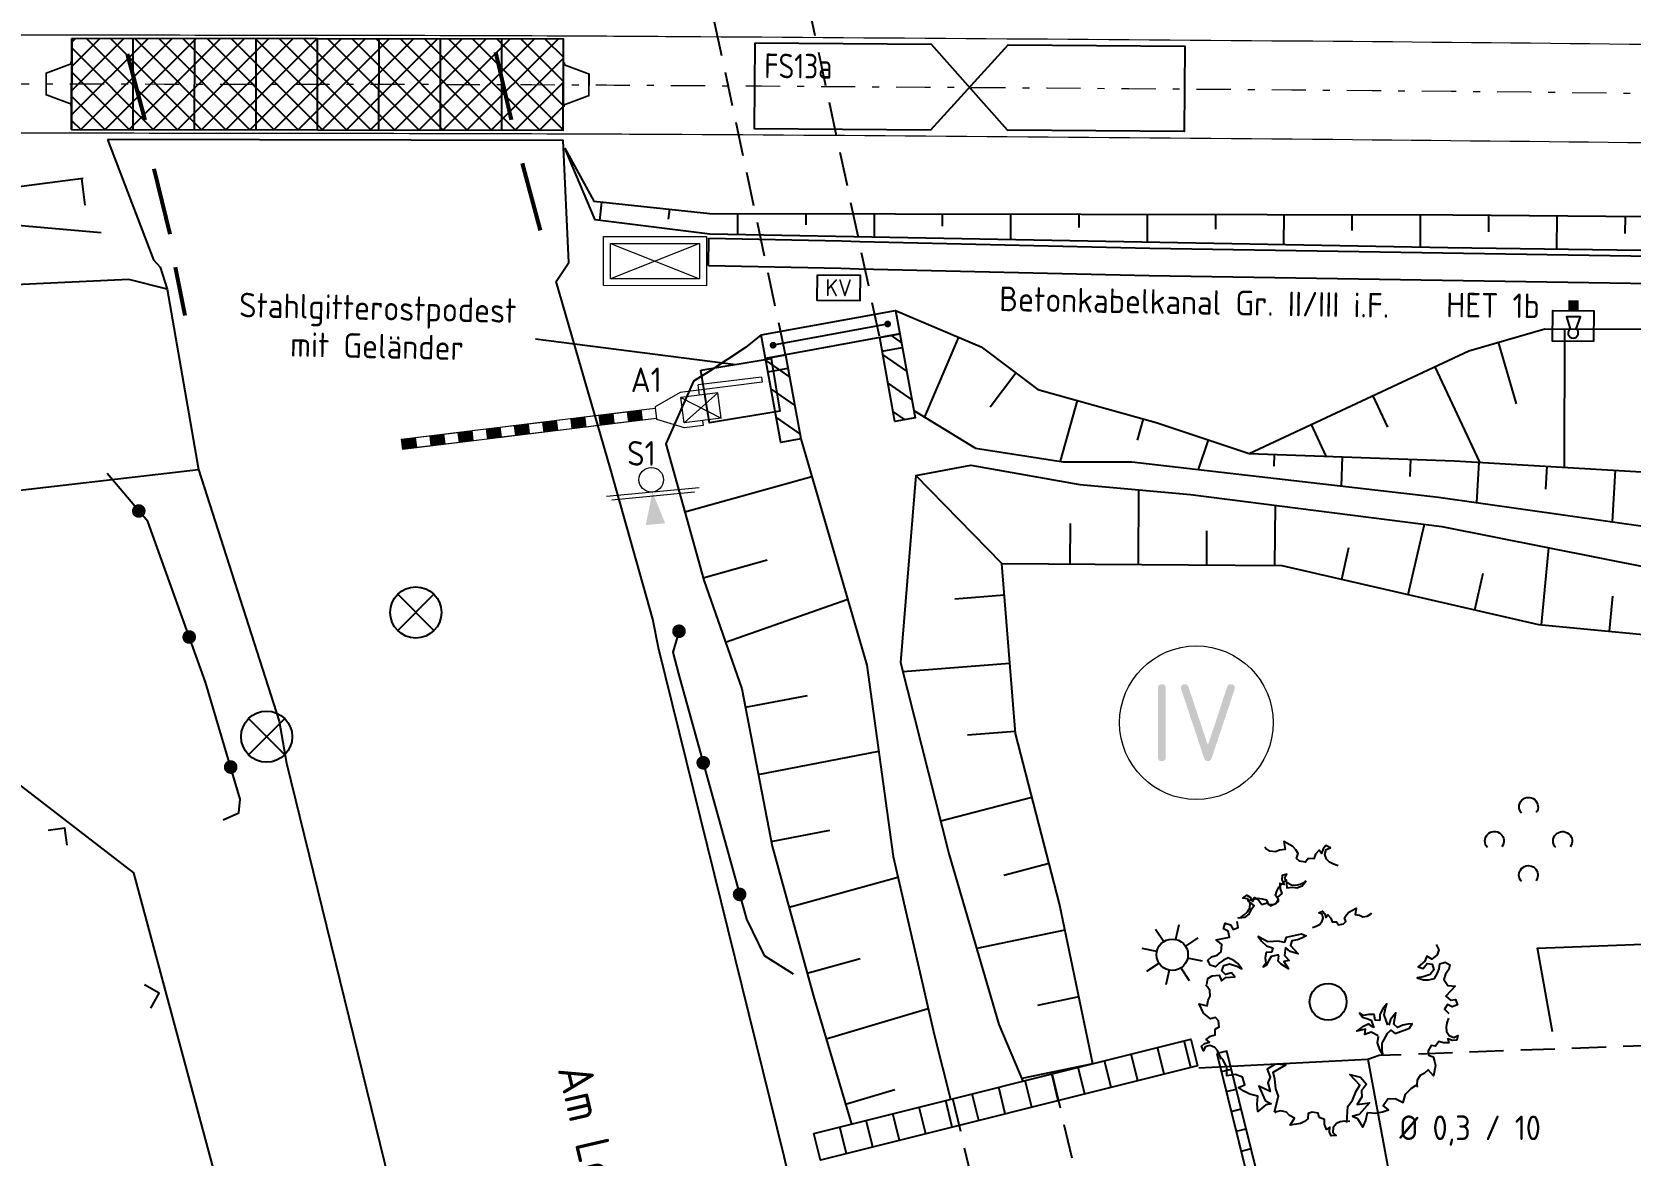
# Model space of a CAD drawing. Header units: metres. Extents: x 3570518 to 3570657, y 5731001 to 5731105.
# Drawn here: x 3570586.39 to 3570609.8, y 5731039.76 to 5731056.21 of the extents above; entities that cross this region are included whole.
import ezdxf
from ezdxf.enums import TextEntityAlignment as Align

# ---------------------------------------------------------------- set-up
doc = ezdxf.new("R2010")
doc.units = ezdxf.units.M
doc.header["$LTSCALE"] = 10
doc.header["$MEASUREMENT"] = 0
doc.linetypes.add('( Dashdot )', pattern=[1.001, 0.5, -0.25, 0.001, -0.25])
doc.linetypes.add('( Dashed )', pattern=[0.75, 0.5, -0.25])
for name, color, linetype in [('VG-BLO-Bauwerke', 7, 'Continuous'), ('VG-BLO-befestigte Flächen', 7, 'Continuous'), ('VG-BLO-BUE Belag', 7, 'Continuous'), ('VG-BLO-Einfriedungen', 7, 'Continuous'), ('VG-BLO-Entwässerung', 7, 'Continuous'), ('VG-BLO-Gleisschotter', 7, 'Continuous'), ('VG-BLO-Kabeltiefbau', 7, 'Continuous'), ('VG-BLO-LST', 7, 'Continuous'), ('VG-BLO-Schotter', 7, 'Continuous'), ('VG-BLO-Strassen_Wege', 7, 'Continuous'), ('VG-BLO-Topographie', 7, 'Continuous'), ('VG-BLO-Vegetation', 7, 'Continuous'), ('VG-BLO-Versorgung', 7, 'Continuous')]:
    doc.layers.add(name, color=color, linetype=linetype)
for name, color, linetype, lineweight in [('VG-BLO-Buesicherung', 7, 'Continuous', 13), ('VG-BLO-Fahrbahnmarkierung', 7, 'Continuous', 53), ('VG-BLO-Gleise', 7, 'Continuous', 20)]:
    doc.layers.add(name, color=color, linetype=linetype, lineweight=lineweight)
doc.styles.add('ISO8', font='isocp.shx')
doc.styles.add('ISOCP', font='isocp.shx')
doc.styles.add('Style-isocp', font='isocp.shx')

# ---------------------------------------------------------------- blocks, each defined once
blk = doc.blocks.new('KBlech_1')
at = {"layer": 'VG-BLO-BUE Belag', "const_width": 0.025, "flags": 128}
for points in [[(-0.014, -0.292), (-0.375, -0.158), (-0.375, 0.157), (-0.014, 0.293)], [(-0.014, 0.293), (-0.014, 0.327)], [(0, -0.327), (0, 0.327)], [(-0.014, -0.327), (-0.014, -0.292)]]:
    blk.add_lwpolyline(points, dxfattribs=at)
blk = doc.blocks.new('Schalter')
at = {"layer": 'VG-BLO-LST', "ltscale": 0.1, "flags": 128}
blk.add_lwpolyline([(-0.2, 0.35), (0.2, 0.35), (0.2, 0.05), (-0.2, 0.05)], close=True, dxfattribs=at)
blk.add_lwpolyline([(-0.029, 0.226), (-0.068, 0.11), (0.068, 0.11), (0.029, 0.226)], dxfattribs=at)
at = {"layer": 'VG-BLO-LST', "ltscale": 0.1}
blk.add_arc((0, 0.267), 0.05, 305.2614, 234.7386, dxfattribs=at)
at = {"layer": 'VG-BLO-LST', "ltscale": 0.1, "extrusion": (0, 0, -1)}
blk.add_solid([(0.05, 0.05), (-0.05, 0.05), (0.05, -0.05), (-0.05, -0.05)], dxfattribs=at)
blk = doc.blocks.new('KV_1')
at = {"layer": 'VG-BLO-LST', "linetype": 'Continuous', "flags": 128}
blk.add_lwpolyline([(-0.25, 0.15), (0.25, 0.15), (0.25, -0.15), (-0.25, -0.15)], close=True, dxfattribs=at)
at = {"layer": 'VG-BLO-LST', "linetype": 'Continuous', "style": 'ISO8'}
blk.add_text('KV', height=0.2, dxfattribs=at).set_placement((0, 0), align=Align.MIDDLE_CENTER)
blk = doc.blocks.new('Schacht-1')
at = {"layer": 'VG-BLO-Versorgung'}
for p, q in [((-0.354, 0.354), (0.354, -0.354)), ((-0.354, -0.354), (0.354, 0.354))]:
    blk.add_line(p, q, dxfattribs=at)
blk.add_circle((0, 0), 0.5, dxfattribs=at)
blk = doc.blocks.new('Geländer')
at = {"layer": 'VG-BLO-Bauwerke', "linetype": 'Continuous', "lineweight": 0}
h = blk.add_hatch(color=256, dxfattribs=at)
edge = h.paths.add_edge_path()
edge.add_arc((0, 0), 0.1, 360, 720)
blk = doc.blocks.new('Lampe')
at = {"layer": 'VG-BLO-Versorgung', "ltscale": 5}
for p, q in [((-0.328, 0.502), (-0.168, 0.257)), ((0.126, 0.584), (0.063, 0.3)), ((0.502, 0.328), (0.257, 0.168)), ((-0.301, 0.06), (-0.586, 0.12)), ((-0.257, -0.168), (-0.502, -0.328)), ((-0.063, -0.3), (-0.124, -0.588)), ((0.168, -0.257), (0.328, -0.502)), ((0.588, -0.124), (0.3, -0.066))]:
    blk.add_line(p, q, dxfattribs=at)
blk.add_circle((0, 0), 0.307, dxfattribs=at)
blk = doc.blocks.new('Lz-RB-AK')
at = {"layer": 'VG-BLO-Buesicherung', "linetype": 'Continuous', "lineweight": 13}
blk.add_line((0.12, -0.451), (0.12, 0.459), dxfattribs=at)
at = {"layer": 'VG-BLO-Buesicherung', "lineweight": 20, "ltscale": 0.1}
blk.add_line((0.159, -0.401), (0.159, 0.409), dxfattribs=at)
at = {"layer": 'VG-BLO-Buesicherung', "linetype": 'Continuous', "lineweight": 13}
blk.add_circle((0, 0), 0.12, dxfattribs=at)
at = {"layer": 'VG-BLO-Buesicherung', "linetype": 'Continuous', "lineweight": 0, "extrusion": (0, 0, -1)}
blk.add_solid([(-0.12, 0), (-0.436, -0.095), (-0.436, 0.095)], dxfattribs=at)
blk = doc.blocks.new('Schranke_4m2_1')
at = {"layer": 'VG-BLO-Buesicherung', "ltscale": 0.2}
for p, q in [((0, 0.18), (0, 0.252)), ((0, 0.252), (0.262, 0.252)), ((0.263, -0.18), (-0.263, 0.18)), ((-0.263, 0.18), (0.262, 0.18)), ((-0.263, 0.18), (-0.262, -0.18)), ((-0.262, -0.18), (0.262, 0.18)), ((0.262, 0.18), (0.263, -0.18)), ((-0.262, -0.18), (0.263, -0.18)), ((0, -0.18), (0, -0.252)), ((-0.9, -0.252), (0, -0.252)), ((0, -0.252), (0, -0.325)), ((0, -0.252), (0.263, -0.252))]:
    blk.add_line(p, q, dxfattribs=at)
at = {"layer": 'VG-BLO-Buesicherung', "ltscale": 0.2, "flags": 128}
for points in [[(0.262, 0.252), (0.637, 0.09), (0.639, 0.072)], [(0.263, -0.252), (0.637, -0.09), (0.639, -0.072)], [(-0.9, -0.325), (-0.9, -0.252)], [(-0.9, -0.325), (0, -0.325)]]:
    blk.add_lwpolyline(points, dxfattribs=at)
for points in [[(0.639, 0.072), (4.239, 0.072), (4.239, -0.072), (0.639, -0.072)], [(0.639, 0.072), (0.839, 0.072), (0.839, -0.072), (0.639, -0.072)], [(1.039, 0.072), (1.239, 0.072), (1.239, -0.072), (1.039, -0.072)], [(1.439, 0.072), (1.639, 0.072), (1.639, -0.072), (1.439, -0.072)], [(1.839, 0.072), (2.039, 0.072), (2.039, -0.072), (1.839, -0.072)], [(2.239, 0.072), (2.439, 0.072), (2.439, -0.072), (2.239, -0.072)], [(2.639, 0.072), (2.839, 0.072), (2.839, -0.072), (2.639, -0.072)], [(3.039, 0.072), (3.239, 0.072), (3.239, -0.072), (3.039, -0.072)], [(3.439, 0.072), (3.639, 0.072), (3.639, -0.072), (3.439, -0.072)], [(3.839, 0.072), (4.039, 0.072), (4.039, -0.072), (3.839, -0.072)]]:
    blk.add_lwpolyline(points, close=True, dxfattribs=at)
at = {"layer": 'VG-BLO-Buesicherung', "ltscale": 0.2}
for points in [[(0.839, 0.072), (1.039, 0.072), (0.839, -0.072), (1.039, -0.072)], [(1.639, 0.072), (1.839, 0.072), (1.639, -0.072), (1.839, -0.072)], [(3.239, 0.072), (3.439, 0.072), (3.239, -0.072), (3.439, -0.072)]]:
    blk.add_solid(points, dxfattribs=at)
at = {"layer": 'VG-BLO-Buesicherung', "ltscale": 0.2, "extrusion": (0, 0, -1)}
for points in [[(-1.239, 0.072), (-1.439, 0.072), (-1.239, -0.072), (-1.439, -0.072)], [(-2.039, 0.072), (-2.239, 0.072), (-2.039, -0.072), (-2.239, -0.072)], [(-2.439, 0.072), (-2.639, 0.072), (-2.439, -0.072), (-2.639, -0.072)], [(-2.839, 0.072), (-3.039, 0.072), (-2.839, -0.072), (-3.039, -0.072)], [(-3.639, 0.072), (-3.839, 0.072), (-3.639, -0.072), (-3.839, -0.072)], [(-4.039, 0.072), (-4.239, 0.072), (-4.039, -0.072), (-4.239, -0.072)]]:
    blk.add_solid(points, dxfattribs=at)
blk = doc.blocks.new('Laubbaum')
at = {"layer": 'VG-BLO-Vegetation', "flags": 128}
for points in [[(0.143, 1.991), (0.076, 2.014), (0.018, 2.047), (-0.026, 2.091), (-0.051, 2.159), (-0.03, 2.232), (0.032, 2.255), (-0.034, 2.287), (-0.077, 2.242), (-0.098, 2.172), (-0.135, 2.222), (-0.187, 2.162), (-0.212, 2.095), (-0.296, 2.097), (-0.331, 2.043), (-0.419, 2.057), (-0.464, 2.1), (-0.442, 2.171), (-0.476, 2.225), (-0.521, 2.276), (-0.652, 2.349), (-0.631, 2.232), (-0.712, 2.221), (-0.772, 2.193), (-0.854, 2.203), (-0.912, 2.242), (-0.931, 2.263)], [(-0.346, 1.746), (-0.411, 1.719), (-0.477, 1.704), (-0.539, 1.706), (-0.603, 1.741), (-0.636, 1.809), (-0.606, 1.867), (-0.677, 1.847), (-0.678, 1.785), (-0.646, 1.719), (-0.707, 1.731), (-0.706, 1.652), (-0.679, 1.585), (-0.743, 1.53), (-0.732, 1.467), (-0.807, 1.418), (-0.869, 1.419), (-0.901, 1.487), (-0.962, 1.504), (-1.03, 1.512), (-1.176, 1.478), (-1.082, 1.405), (-1.134, 1.343), (-1.16, 1.282), (-1.227, 1.234), (-1.297, 1.224), (-1.325, 1.227)], [(-1.287, 1.229), (-1.229, 1.27), (-1.181, 1.317), (-1.15, 1.37), (-1.145, 1.443), (-1.184, 1.507), (-1.25, 1.514), (-1.194, 1.562), (-1.142, 1.53), (-1.103, 1.468), (-1.08, 1.525), (-1.014, 1.482), (-0.972, 1.423), (-0.892, 1.448), (-0.844, 1.405), (-0.763, 1.442), (-0.73, 1.495), (-0.77, 1.558), (-0.752, 1.619), (-0.723, 1.68), (-0.615, 1.786), (-0.604, 1.667), (-0.523, 1.678), (-0.459, 1.667), (-0.382, 1.698), (-0.336, 1.751), (-0.323, 1.777)], [(-1.774, 0.249), (-1.76, 0.338), (-1.697, 0.379), (-1.597, 0.386), (-1.563, 0.306), (-1.496, 0.352), (-1.367, 0.362), (-1.413, 0.421), (-1.505, 0.4), (-1.558, 0.451), (-1.529, 0.531), (-1.444, 0.552), (-1.339, 0.522), (-1.262, 0.48), (-1.321, 0.559), (-1.381, 0.602), (-1.462, 0.64), (-1.533, 0.607), (-1.596, 0.565), (-1.651, 0.508), (-1.728, 0.534), (-1.761, 0.606), (-1.707, 0.656), (-1.627, 0.681), (-1.565, 0.73), (-1.558, 0.835), (-1.639, 0.905), (-1.445, 0.945), (-1.463, 1.033), (-1.531, 1.068), (-1.509, 1.148), (-1.428, 1.125), (-1.391, 1.058), (-1.316, 1.088), (-1.333, 1.176)], [(-0.228, 1.09), (-0.174, 1.108), (-0.127, 1.134), (-0.092, 1.169), (-0.072, 1.224), (-0.089, 1.282), (-0.138, 1.301), (-0.085, 1.326), (-0.051, 1.29), (-0.034, 1.234), (-0.005, 1.273), (0.037, 1.226), (0.056, 1.171), (0.124, 1.173), (0.151, 1.129), (0.222, 1.14), (0.258, 1.174), (0.241, 1.231), (0.268, 1.275), (0.304, 1.315), (0.41, 1.373), (0.393, 1.279), (0.457, 1.27), (0.505, 1.247), (0.571, 1.255), (0.618, 1.286), (0.633, 1.303)], [(-0.719, 0.887), (-0.882, 0.876), (-0.968, 0.919), (-1.025, 0.953), (-0.978, 0.889), (-0.903, 0.817), (-0.816, 0.789)], [(-0.719, 0.887), (-0.635, 0.872), (-0.611, 0.947), (-0.392, 0.995), (-0.323, 0.967), (-0.378, 0.934), (-0.45, 0.905), (-0.534, 0.891), (-0.551, 0.822), (-0.437, 0.7), (-0.555, 0.737), (-0.623, 0.795)], [(-0.812, 0.79), (-0.826, 0.725), (-0.909, 0.719), (-0.92, 0.644), (-0.913, 0.558), (-0.953, 0.51), (-0.892, 0.546), (-0.862, 0.607), (-0.83, 0.666), (-0.717, 0.694)], [(-0.623, 0.795), (-0.637, 0.677), (-0.572, 0.604), (-0.65, 0.588), (-0.578, 0.48), (-0.687, 0.552), (-0.734, 0.596), (-0.72, 0.673)], [(1.582, 0.841), (1.622, 0.761), (1.596, 0.691), (1.519, 0.627), (1.445, 0.672), (1.417, 0.595), (1.319, 0.511), (1.391, 0.491), (1.452, 0.561), (1.525, 0.551), (1.549, 0.469), (1.493, 0.402), (1.39, 0.365), (1.304, 0.354), (1.397, 0.324), (1.472, 0.325), (1.559, 0.341), (1.597, 0.411), (1.624, 0.482), (1.634, 0.559), (1.712, 0.584), (1.781, 0.545), (1.767, 0.473), (1.717, 0.405), (1.695, 0.329), (1.752, 0.241), (1.859, 0.231), (1.724, 0.085), (1.791, 0.024), (1.867, 0.037), (1.895, -0.042), (1.817, -0.071), (1.747, -0.038), (1.704, -0.107), (1.77, -0.168)], [(-1.567, -0.844), (-1.587, -0.777), (-1.617, -0.717), (-1.659, -0.671), (-1.727, -0.643), (-1.8, -0.661), (-1.826, -0.721), (-1.855, -0.654), (-1.808, -0.613), (-1.737, -0.596), (-1.785, -0.556), (-1.723, -0.507), (-1.654, -0.485), (-1.653, -0.401), (-1.597, -0.369), (-1.607, -0.28), (-1.648, -0.233), (-1.72, -0.251), (-1.773, -0.215), (-1.822, -0.168), (-1.888, -0.034), (-1.772, -0.06), (-1.757, 0.02), (-1.727, 0.078), (-1.733, 0.161), (-1.769, 0.221), (-1.79, 0.241)], [(0.756, -0.275), (0.689, -0.268), (0.673, -0.187), (0.598, -0.184), (0.513, -0.201), (0.461, -0.167), (0.503, -0.224), (0.568, -0.246), (0.63, -0.271), (0.67, -0.38)], [(0.876, -0.342), (0.822, -0.188), (0.84, -0.094), (0.858, -0.03), (0.809, -0.092), (0.76, -0.184), (0.756, -0.275)], [(0.858, -0.473), (0.92, -0.415), (0.982, -0.464), (1.191, -0.384), (1.233, -0.322), (1.169, -0.325), (1.093, -0.34), (1.015, -0.375), (0.963, -0.327), (0.991, -0.162), (0.913, -0.257), (0.888, -0.343)], [(0.733, -0.498), (0.629, -0.443), (0.537, -0.478), (0.55, -0.399), (0.423, -0.428), (0.529, -0.352), (0.588, -0.324), (0.655, -0.364)], [(0.868, -0.463), (0.788, -0.605), (0.79, -0.701), (0.796, -0.767), (0.759, -0.697), (0.726, -0.599), (0.737, -0.508)], [(1.764, -0.238), (1.741, -0.305), (1.73, -0.371), (1.736, -0.432), (1.775, -0.494), (1.844, -0.523), (1.901, -0.49), (1.885, -0.561), (1.823, -0.567), (1.755, -0.539), (1.771, -0.599), (1.692, -0.602), (1.623, -0.58), (1.573, -0.647), (1.509, -0.64), (1.465, -0.718), (1.47, -0.78), (1.539, -0.807), (1.56, -0.868), (1.572, -0.934), (1.547, -1.083), (1.468, -0.993), (1.41, -1.049), (1.351, -1.078), (1.307, -1.149), (1.301, -1.219), (1.306, -1.247)], [(-0.782, -1.611), (-0.726, -1.385), (-0.764, -1.275), (-0.779, -1.133), (-0.802, -1.034), (-0.616, -0.924), (-0.776, -0.915), (-0.889, -0.989), (-0.847, -1.103), (-0.882, -1.187), (-0.849, -1.315), (-1.015, -1.238), (-0.919, -1.445), (-0.833, -1.497), (-0.912, -1.509), (-1.026, -1.609), (-1.038, -1.501), (-1.028, -1.382), (-1.145, -1.356), (-1.234, -1.31), (-1.309, -1.256), (-1.217, -1.216), (-1.251, -1.104), (-1.353, -1.069), (-1.484, -1.088), (-1.482, -0.962), (-1.536, -0.854), (-1.591, -0.793)], [(0.278, -1.769), (0.29, -1.536), (0.359, -1.442), (0.415, -1.311), (0.466, -1.223), (0.32, -1.063), (0.475, -1.102), (0.562, -1.205), (0.489, -1.302), (0.497, -1.392), (0.428, -1.505), (0.61, -1.48), (0.458, -1.65), (0.36, -1.674), (0.432, -1.709), (0.512, -1.838), (0.555, -1.738), (0.58, -1.621), (0.699, -1.631), (0.798, -1.613), (0.886, -1.582), (0.809, -1.518), (0.875, -1.421), (0.983, -1.417), (1.102, -1.473), (1.137, -1.352), (1.221, -1.264), (1.291, -1.222)], [(0.319, -1.751), (0.248, -1.75), (0.181, -1.76), (0.125, -1.785), (0.078, -1.841), (0.072, -1.916), (0.121, -1.959), (0.048, -1.966), (0.024, -1.909), (0.029, -1.836), (-0.023, -1.869), (-0.051, -1.795), (-0.05, -1.723), (-0.13, -1.696), (-0.143, -1.633), (-0.231, -1.615), (-0.288, -1.639), (-0.293, -1.713), (-0.343, -1.753), (-0.403, -1.785), (-0.552, -1.806), (-0.491, -1.704), (-0.563, -1.665), (-0.609, -1.618), (-0.689, -1.598), (-0.758, -1.614), (-0.783, -1.628)]]:
    blk.add_lwpolyline(points, dxfattribs=at)
at = {"layer": 'VG-BLO-Vegetation'}
blk.add_circle((0, 0), 0.27, dxfattribs=at)
blk = doc.blocks.new('Gebuesch')
at = {"layer": 'VG-BLO-Schotter', "ltscale": 0.2, "extrusion": (0, 0, -1)}
for centre in [(0, 0.5), (0.5, 0), (-0.5, 0), (0, -0.5)]:
    blk.add_arc(centre, 0.139, 317.0326, 217.2426, dxfattribs=at)
blk = doc.blocks.new('Q4')
at = {"lineweight": 0}
h = blk.add_hatch(color=256, dxfattribs=at)
edge = h.paths.add_edge_path()
edge.add_spline(control_points=[(-0.674, -0.75), (-0.749, -0.75), (-0.749, -0.675)], knot_values=[0, 0, 0, 1, 1, 1], degree=2, periodic=0)
edge.add_line((-0.749, -0.675), (-0.749, 0.675))
edge.add_spline(control_points=[(-0.749, 0.675), (-0.749, 0.75), (-0.674, 0.75)], knot_values=[0, 0, 0, 1, 1, 1], degree=2, periodic=0)
edge.add_spline(control_points=[(-0.674, 0.75), (-0.599, 0.75), (-0.599, 0.675)], knot_values=[0, 0, 0, 1, 1, 1], degree=2, periodic=0)
edge.add_line((-0.599, 0.675), (-0.599, -0.675))
edge.add_spline(control_points=[(-0.599, -0.675), (-0.599, -0.75), (-0.674, -0.75)], knot_values=[0, 0, 0, 1, 1, 1], degree=2, periodic=0)
h = blk.add_hatch(color=256, dxfattribs=at)
edge = h.paths.add_edge_path()
edge.add_spline(control_points=[(0.225, -0.75), (0.17, -0.75), (0.151, -0.692)], knot_values=[0, 0, 0, 1, 1, 1], degree=2, periodic=0)
edge.add_line((0.151, -0.692), (-0.297, 0.651))
edge.add_spline(control_points=[(-0.297, 0.651), (-0.3, 0.661), (-0.3, 0.675)], knot_values=[0, 0, 0, 1, 1, 1], degree=2, periodic=0)
edge.add_spline(control_points=[(-0.3, 0.675), (-0.3, 0.75), (-0.225, 0.75)], knot_values=[0, 0, 0, 1, 1, 1], degree=2, periodic=0)
edge.add_spline(control_points=[(-0.225, 0.75), (-0.171, 0.75), (-0.154, 0.699)], knot_values=[0, 0, 0, 1, 1, 1], degree=2, periodic=0)
edge.add_line((-0.154, 0.699), (0.225, -0.436))
edge.add_line((0.225, -0.436), (0.603, 0.699))
edge.add_spline(control_points=[(0.603, 0.699), (0.62, 0.75), (0.675, 0.75)], knot_values=[0, 0, 0, 1, 1, 1], degree=2, periodic=0)
edge.add_spline(control_points=[(0.675, 0.75), (0.749, 0.75), (0.749, 0.675)], knot_values=[0, 0, 0, 1, 1, 1], degree=2, periodic=0)
edge.add_spline(control_points=[(0.749, 0.675), (0.749, 0.661), (0.746, 0.651)], knot_values=[0, 0, 0, 1, 1, 1], degree=2, periodic=0)
edge.add_line((0.746, 0.651), (0.298, -0.692))
edge.add_spline(control_points=[(0.298, -0.692), (0.279, -0.75), (0.225, -0.75)], knot_values=[0, 0, 0, 1, 1, 1], degree=2, periodic=0)
at = {"lineweight": 0, "ltscale": 0.1}
blk.add_circle((0, 0), 1.5, dxfattribs=at)
blk = doc.blocks.new('Leitplanke')
at = {"layer": 'VG-BLO-Einfriedungen', "ltscale": 0.1}
h = blk.add_hatch(color=256, dxfattribs=at)
edge = h.paths.add_edge_path()
edge.add_arc((0, 0), 0.2, 360, 720)
blk = doc.blocks.new('Zaun')
at = {"layer": 'VG-BLO-Einfriedungen', "ltscale": 0.1, "flags": 128}
blk.add_lwpolyline([(-0.177, 0.176), (0, 0), (0.176, 0.177)], dxfattribs=at)

msp = doc.modelspace()

# ---------------------------------------------------------------- linework, layer by layer
for p, q in [((3570603.813, 5731040.986), (3570603.959, 5731041.022)), ((3570603.886, 5731040.695), (3570604.031, 5731040.731)), ((3570603.958, 5731040.404), (3570604.103, 5731040.44)), ((3570604.03, 5731040.113), (3570604.176, 5731040.149)), ((3570604.102, 5731039.822), (3570604.248, 5731039.858))]:
    msp.add_line(p, q)
at = {"layer": 'VG-BLO-Bauwerke', "linetype": '( Dashed )', "ltscale": 0.1}
for p, q in [((3570598.804, 5731051.758), (3570594.552, 5731071.689)), ((3570597.435, 5731051.466), (3570593.182, 5731071.396)), ((3570601.335, 5731040.942), (3570603.039, 5731033.725)), ((3570599.875, 5731040.598), (3570601.58, 5731033.381))]:
    msp.add_line(p, q, dxfattribs=at)
at = {"layer": 'VG-BLO-Bauwerke', "ltscale": 0.1}
for p, q in [((3570597.073, 5731051.778), (3570599.041, 5731052.136)), ((3570597.252, 5731051.632), (3570598.925, 5731051.937)), ((3570597.431, 5731051.487), (3570597.655, 5731050.257)), ((3570598.844, 5731051.541), (3570599.139, 5731051.594)), ((3570597.172, 5731051.237), (3570597.467, 5731051.29))]:
    msp.add_line(p, q, dxfattribs=at)
at = {"layer": 'VG-BLO-Bauwerke'}
for p, q in [((3570598.974, 5731051.768), (3570599.127, 5731051.662)), ((3570597.142, 5731051.4), (3570597.491, 5731051.159)), ((3570598.854, 5731051.486), (3570599.203, 5731051.244)), ((3570597.218, 5731050.983), (3570597.567, 5731050.741)), ((3570598.93, 5731051.068), (3570599.279, 5731050.827)), ((3570597.294, 5731050.565), (3570597.643, 5731050.324)), ((3570599.006, 5731050.651), (3570599.175, 5731050.534)), ((3570602.976, 5731040.951), (3570602.879, 5731041.339)), ((3570603.365, 5731041.049), (3570603.267, 5731041.437)), ((3570602.2, 5731040.757), (3570602.103, 5731041.145)), ((3570602.588, 5731040.854), (3570602.491, 5731041.242)), ((3570601.036, 5731040.466), (3570600.939, 5731040.854)), ((3570601.424, 5731040.563), (3570601.327, 5731040.951)), ((3570601.812, 5731040.66), (3570601.715, 5731041.048)), ((3570600.26, 5731040.271), (3570600.163, 5731040.659)), ((3570600.648, 5731040.369), (3570600.551, 5731040.757)), ((3570599.484, 5731040.077), (3570599.387, 5731040.465)), ((3570599.872, 5731040.174), (3570599.775, 5731040.562)), ((3570598.32, 5731039.786), (3570598.223, 5731040.174)), ((3570598.708, 5731039.883), (3570598.611, 5731040.271)), ((3570599.096, 5731039.98), (3570598.999, 5731040.368))]:
    msp.add_line(p, q, dxfattribs=at)
at = {"layer": 'VG-BLO-Bauwerke', "ltscale": 0.1, "flags": 128}
for points in [[(3570597.073, 5731051.778), (3570599.041, 5731052.136), (3570599.103, 5731051.791), (3570597.136, 5731051.433)], [(3570598.808, 5731051.738), (3570599.103, 5731051.791), (3570599.327, 5731050.561), (3570599.032, 5731050.508)], [(3570596.19, 5731051.261), (3570597.218, 5731051.43), (3570597.345, 5731050.659), (3570596.317, 5731050.49)], [(3570597.136, 5731051.433), (3570597.431, 5731051.487), (3570597.655, 5731050.257), (3570597.359, 5731050.203)], [(3570597.845, 5731040.079), (3570603.365, 5731041.461), (3570603.462, 5731041.073), (3570597.942, 5731039.691)]]:
    msp.add_lwpolyline(points, close=True, dxfattribs=at)
at = {"layer": 'VG-BLO-befestigte Flächen', "ltscale": 0.1, "flags": 128}
for points in [[(3570588.374, 5731052.446), (3570587.813, 5731052.59), (3570586.045, 5731052.508), (3570584.447, 5731052.459), (3570581.388, 5731052.409), (3570576.323, 5731052.223), (3570576.396, 5731050.969), (3570581.384, 5731051.142), (3570581.507, 5731050.274), (3570583.337, 5731049.313), (3570586.258, 5731049.507), (3570588.834, 5731049.804)], [(3570608.659, 5731041.57), (3570608.444, 5731042.792), (3570611.015, 5731042.89), (3570611.12, 5731041.394)]]:
    msp.add_lwpolyline(points, dxfattribs=at)
at = {"layer": 'VG-BLO-befestigte Flächen', "linetype": '( Dashed )', "ltscale": 0.1, "flags": 128}
msp.add_lwpolyline([(3570605.957, 5731041.17), (3570606.121, 5731041.227), (3570610.13, 5731041.375), (3570614.344, 5731041.214), (3570615.791, 5731041.271), (3570617.237, 5731041.328), (3570617.104, 5731045.238), (3570620.887, 5731045.271), (3570626.107, 5731045.428), (3570626.403, 5731041.398), (3570627.9, 5731041.363), (3570629.397, 5731041.329), (3570629.454, 5731045.137), (3570632.901, 5731045.068), (3570638.48, 5731045.184), (3570638.786, 5731041.31), (3570640.408, 5731041.304), (3570641.738, 5731041.479), (3570641.691, 5731044.982), (3570646.26, 5731046.313), (3570651.395, 5731046.275), (3570651.339, 5731041.259), (3570654.057, 5731041.281), (3570654.848, 5731041.199)], dxfattribs=at)
at = {"layer": 'VG-BLO-BUE Belag', "ltscale": 0.1}
for p, q in [((3570586.975, 5731054.786), (3570586.977, 5731056.121)), ((3570587.875, 5731054.784), (3570587.877, 5731056.119)), ((3570588.775, 5731054.783), (3570588.777, 5731056.118)), ((3570589.675, 5731054.781), (3570589.677, 5731056.116)), ((3570590.575, 5731054.78), (3570590.577, 5731056.115)), ((3570591.475, 5731054.778), (3570591.477, 5731056.113)), ((3570592.375, 5731054.777), (3570592.377, 5731056.112)), ((3570593.275, 5731054.775), (3570593.277, 5731056.11)), ((3570594.175, 5731054.774), (3570594.177, 5731056.109))]:
    msp.add_line(p, q, dxfattribs=at)
at = {"layer": 'VG-BLO-BUE Belag'}
for p, q in [((3570586.975, 5731055.003), (3570588.093, 5731056.119)), ((3570586.976, 5731055.711), (3570587.386, 5731056.12)), ((3570586.976, 5731055.357), (3570587.74, 5731056.119)), ((3570586.977, 5731056.065), (3570587.033, 5731056.121)), ((3570587.111, 5731054.786), (3570588.446, 5731056.118)), ((3570587.19, 5731056.12), (3570588.524, 5731054.783)), ((3570587.464, 5731054.785), (3570588.8, 5731056.118)), ((3570587.544, 5731056.12), (3570588.878, 5731054.783)), ((3570587.817, 5731054.784), (3570589.153, 5731056.117)), ((3570587.898, 5731056.119), (3570589.232, 5731054.782)), ((3570588.171, 5731054.784), (3570589.506, 5731056.117)), ((3570588.251, 5731056.119), (3570589.586, 5731054.781)), ((3570588.524, 5731054.783), (3570589.86, 5731056.116)), ((3570588.605, 5731056.118), (3570589.939, 5731054.781)), ((3570588.877, 5731054.783), (3570590.213, 5731056.115)), ((3570588.959, 5731056.117), (3570590.293, 5731054.78)), ((3570589.231, 5731054.782), (3570590.567, 5731056.115)), ((3570589.313, 5731056.117), (3570590.647, 5731054.78)), ((3570589.584, 5731054.781), (3570590.92, 5731056.114)), ((3570589.666, 5731056.116), (3570591.001, 5731054.779)), ((3570589.937, 5731054.781), (3570591.273, 5731056.114)), ((3570590.02, 5731056.116), (3570591.354, 5731054.779)), ((3570590.291, 5731054.78), (3570591.627, 5731056.113)), ((3570590.374, 5731056.115), (3570591.708, 5731054.778)), ((3570590.644, 5731054.78), (3570591.98, 5731056.112)), ((3570590.728, 5731056.115), (3570592.062, 5731054.777)), ((3570590.998, 5731054.779), (3570592.333, 5731056.112)), ((3570591.081, 5731056.114), (3570592.415, 5731054.777)), ((3570591.351, 5731054.779), (3570592.687, 5731056.111)), ((3570591.435, 5731056.113), (3570592.769, 5731054.776)), ((3570591.704, 5731054.778), (3570593.04, 5731056.111)), ((3570591.789, 5731056.113), (3570593.123, 5731054.776)), ((3570592.058, 5731054.777), (3570593.393, 5731056.11)), ((3570592.142, 5731056.112), (3570593.477, 5731054.775)), ((3570592.411, 5731054.777), (3570593.747, 5731056.11)), ((3570592.496, 5731056.112), (3570593.83, 5731054.774)), ((3570592.764, 5731054.776), (3570594.1, 5731056.109)), ((3570592.85, 5731056.111), (3570594.175, 5731054.783)), ((3570593.204, 5731056.11), (3570594.175, 5731055.137)), ((3570593.557, 5731056.11), (3570594.176, 5731055.49)), ((3570593.911, 5731056.109), (3570594.176, 5731055.844)), ((3570586.977, 5731055.98), (3570588.171, 5731054.784)), ((3570593.118, 5731054.776), (3570594.176, 5731055.832)), ((3570586.976, 5731055.627), (3570587.817, 5731054.784)), ((3570593.471, 5731054.775), (3570594.176, 5731055.478)), ((3570586.975, 5731055.274), (3570587.463, 5731054.785)), ((3570593.824, 5731054.774), (3570594.175, 5731055.124)), ((3570586.975, 5731054.92), (3570587.109, 5731054.786))]:
    msp.add_line(p, q, dxfattribs=at)
at = {"layer": 'VG-BLO-BUE Belag', "ltscale": 0.1, "flags": 128}
msp.add_lwpolyline([(3570586.977, 5731056.121), (3570586.975, 5731054.786), (3570594.175, 5731054.774), (3570594.177, 5731056.109)], close=True, dxfattribs=at)
at = {"layer": 'VG-BLO-Einfriedungen', "ltscale": 0.1}
msp.add_line((3570593.767, 5731051.719), (3570596.704, 5731051.345), dxfattribs=at)
at = {"layer": 'VG-BLO-Einfriedungen', "ltscale": 0.1, "flags": 128}
for points in [[(3570589.194, 5731044.672), (3570589.421, 5731044.778), (3570589.444, 5731044.979), (3570588.933, 5731046.691), (3570588.089, 5731049.042), (3570587.494, 5731049.748)], [(3570599.26, 5731000.744), (3570597.783, 5731006.95), (3570595.741, 5731015.96), (3570594.024, 5731022.998), (3570591.706, 5731030.853), (3570589.275, 5731038.727), (3570587.886, 5731043.9), (3570581.235, 5731049.025), (3570570.954, 5731049.33), (3570563.189, 5731049.119), (3570557.833, 5731049.018), (3570551.107, 5731048.85), (3570542.963, 5731048.761), (3570533.927, 5731048.717), (3570526.742, 5731048.453)], [(3570595.885, 5731047.491), (3570595.777, 5731047.128), (3570595.863, 5731046.815), (3570596.858, 5731043.218), (3570597.118, 5731042.686), (3570597.543, 5731042.417)]]:
    msp.add_lwpolyline(points, dxfattribs=at)
at = {"layer": 'VG-BLO-Entwässerung', "ltscale": 0.1, "flags": 128}
msp.add_lwpolyline([(3570603.748, 5731041.25), (3570605.363, 5731034.739), (3570605.509, 5731034.775), (3570603.894, 5731041.286)], close=True, dxfattribs=at)
at = {"layer": 'VG-BLO-Fahrbahnmarkierung', "ltscale": 0.1}
for p, q in [((3570587.788, 5731055.893), (3570588.046, 5731054.928)), ((3570593.415, 5731054.929), (3570593.188, 5731055.917)), ((3570588.178, 5731054.208), (3570588.413, 5731053.255)), ((3570593.843, 5731053.308), (3570593.578, 5731054.288)), ((3570588.49, 5731052.769), (3570588.631, 5731052.063))]:
    msp.add_line(p, q, dxfattribs=at)
at = {"layer": 'VG-BLO-Gleise', "ltscale": 0.1}
for points, knots in [([(3570519.84, 5731055.246), (3570523.57, 5731055.342), (3570527.299, 5731055.439), (3570531.029, 5731055.535), (3570534.733, 5731055.631), (3570538.438, 5731055.699), (3570542.143, 5731055.767), (3570545.849, 5731055.835), (3570549.556, 5731055.896), (3570553.262, 5731055.947), (3570556.495, 5731055.992), (3570559.729, 5731056.031), (3570562.962, 5731056.059), (3570566.558, 5731056.09), (3570570.153, 5731056.114), (3570573.749, 5731056.132), (3570577.148, 5731056.149), (3570580.548, 5731056.164), (3570583.947, 5731056.17), (3570584.962, 5731056.172), (3570585.976, 5731056.172), (3570586.991, 5731056.171), (3570589.382, 5731056.17), (3570591.772, 5731056.169), (3570594.163, 5731056.159), (3570594.738, 5731056.157), (3570595.312, 5731056.153), (3570595.887, 5731056.149), (3570599.074, 5731056.128), (3570602.262, 5731056.106), (3570605.449, 5731056.08), (3570608.534, 5731056.055), (3570611.62, 5731056.017), (3570614.705, 5731055.976), (3570618.34, 5731055.928), (3570621.974, 5731055.871), (3570625.609, 5731055.808), (3570628.871, 5731055.751), (3570632.132, 5731055.687), (3570635.393, 5731055.614), (3570639.075, 5731055.531), (3570642.757, 5731055.446), (3570646.439, 5731055.339), (3570649.921, 5731055.238), (3570653.404, 5731055.137), (3570656.886, 5731055.036)], [0, 0, 0, 0, 0.081659, 0.081659, 0.081659, 0.162762, 0.162762, 0.162762, 0.243893, 0.243893, 0.243893, 0.314667, 0.314667, 0.314667, 0.393368, 0.393368, 0.393368, 0.46777, 0.46777, 0.46777, 0.489978, 0.489978, 0.489978, 0.542303, 0.542303, 0.542303, 0.554881, 0.554881, 0.554881, 0.624645, 0.624645, 0.624645, 0.692178, 0.692178, 0.692178, 0.77174, 0.77174, 0.77174, 0.843136, 0.843136, 0.843136, 0.923749, 0.923749, 0.923749, 1, 1, 1, 1]), ([(3570519.921, 5731053.809), (3570523.642, 5731053.905), (3570527.364, 5731054.001), (3570531.085, 5731054.097), (3570534.793, 5731054.193), (3570538.501, 5731054.263), (3570542.209, 5731054.332), (3570545.91, 5731054.401), (3570549.611, 5731054.461), (3570553.313, 5731054.511), (3570556.554, 5731054.555), (3570559.795, 5731054.591), (3570563.036, 5731054.62), (3570566.623, 5731054.652), (3570570.211, 5731054.679), (3570573.798, 5731054.696), (3570577.184, 5731054.712), (3570580.569, 5731054.725), (3570583.955, 5731054.732), (3570584.967, 5731054.734), (3570585.979, 5731054.736), (3570586.992, 5731054.735), (3570589.38, 5731054.735), (3570591.769, 5731054.731), (3570594.157, 5731054.724), (3570594.741, 5731054.722), (3570595.325, 5731054.719), (3570595.909, 5731054.716), (3570599.088, 5731054.697), (3570602.267, 5731054.672), (3570605.446, 5731054.642), (3570608.517, 5731054.613), (3570611.588, 5731054.578), (3570614.659, 5731054.538), (3570618.298, 5731054.49), (3570621.938, 5731054.433), (3570625.577, 5731054.37), (3570628.836, 5731054.314), (3570632.094, 5731054.25), (3570635.353, 5731054.179), (3570639.048, 5731054.098), (3570642.743, 5731054.014), (3570646.437, 5731053.907), (3570649.908, 5731053.806), (3570653.38, 5731053.705), (3570656.851, 5731053.604)], [0, 0, 0, 0, 0.081546, 0.081546, 0.081546, 0.16279, 0.16279, 0.16279, 0.243881, 0.243881, 0.243881, 0.314882, 0.314882, 0.314882, 0.393467, 0.393467, 0.393467, 0.467633, 0.467633, 0.467633, 0.489806, 0.489806, 0.489806, 0.542131, 0.542131, 0.542131, 0.554921, 0.554921, 0.554921, 0.624561, 0.624561, 0.624561, 0.691838, 0.691838, 0.691838, 0.77157, 0.77157, 0.77157, 0.842967, 0.842967, 0.842967, 0.923926, 0.923926, 0.923926, 1, 1, 1, 1])]:
    msp.add_open_spline(points, degree=3, knots=knots, dxfattribs=at)
at = {"layer": 'VG-BLO-Gleise', "linetype": '( Dashdot )', "lineweight": 0, "ltscale": 0.1}
msp.add_open_spline([(3570519.859, 5731054.529), (3570523.588, 5731054.625), (3570527.317, 5731054.721), (3570531.046, 5731054.818), (3570534.749, 5731054.913), (3570538.453, 5731054.981), (3570542.156, 5731055.05), (3570545.861, 5731055.118), (3570549.567, 5731055.178), (3570553.272, 5731055.23), (3570556.504, 5731055.274), (3570559.736, 5731055.314), (3570562.969, 5731055.342), (3570566.563, 5731055.373), (3570570.158, 5731055.397), (3570573.753, 5731055.415), (3570577.151, 5731055.431), (3570580.55, 5731055.447), (3570583.948, 5731055.453), (3570584.962, 5731055.454), (3570585.976, 5731055.454), (3570586.991, 5731055.453), (3570589.38, 5731055.452), (3570591.77, 5731055.451), (3570594.16, 5731055.442), (3570594.734, 5731055.439), (3570595.308, 5731055.435), (3570595.882, 5731055.432), (3570599.069, 5731055.411), (3570602.256, 5731055.389), (3570605.442, 5731055.363), (3570608.527, 5731055.337), (3570611.611, 5731055.299), (3570614.695, 5731055.259), (3570618.329, 5731055.211), (3570621.963, 5731055.154), (3570625.596, 5731055.091), (3570628.857, 5731055.034), (3570632.117, 5731054.97), (3570635.377, 5731054.897), (3570639.058, 5731054.814), (3570642.739, 5731054.729), (3570646.42, 5731054.622), (3570649.902, 5731054.521), (3570653.383, 5731054.42), (3570656.865, 5731054.319)], degree=3, knots=[0, 0, 0, 0, 0.08167, 0.08167, 0.08167, 0.16277, 0.16277, 0.16277, 0.243901, 0.243901, 0.243901, 0.31467, 0.31467, 0.31467, 0.393373, 0.393373, 0.393373, 0.46778, 0.46778, 0.46778, 0.48998, 0.48998, 0.48998, 0.542304, 0.542304, 0.542304, 0.554871, 0.554871, 0.554871, 0.624641, 0.624641, 0.624641, 0.692172, 0.692172, 0.692172, 0.771734, 0.771734, 0.771734, 0.843126, 0.843126, 0.843126, 0.923738, 0.923738, 0.923738, 1, 1, 1, 1], dxfattribs=at)
at = {"layer": 'VG-BLO-Gleisschotter', "ltscale": 0.1}
for p, q in [((3570587.119, 5731054.07), (3570587.169, 5731053.679)), ((3570594.734, 5731053.724), (3570594.705, 5731053.453)), ((3570595.729, 5731053.62), (3570595.713, 5731053.474)), ((3570596.725, 5731053.556), (3570596.725, 5731053.244)), ((3570597.725, 5731053.554), (3570597.725, 5731053.39)), ((3570598.725, 5731053.552), (3570598.725, 5731053.207)), ((3570599.725, 5731053.55), (3570599.725, 5731053.369)), ((3570600.725, 5731053.548), (3570600.724, 5731053.17)), ((3570601.725, 5731053.546), (3570601.725, 5731053.349)), ((3570602.725, 5731053.543), (3570602.724, 5731053.134)), ((3570603.725, 5731053.541), (3570603.725, 5731053.328)), ((3570604.725, 5731053.539), (3570604.724, 5731053.097)), ((3570605.725, 5731053.537), (3570605.725, 5731053.308)), ((3570606.725, 5731053.535), (3570606.724, 5731053.06)), ((3570607.725, 5731053.53), (3570607.723, 5731053.287)), ((3570608.725, 5731053.521), (3570608.721, 5731053.031)), ((3570609.725, 5731053.512), (3570609.723, 5731053.265))]:
    msp.add_line(p, q, dxfattribs=at)
at = {"layer": 'VG-BLO-Gleisschotter', "ltscale": 0.1, "flags": 128}
for points in [[(3570594.196, 5731054.515), (3570594.623, 5731053.736), (3570596.322, 5731053.557), (3570607.203, 5731053.534), (3570618.414, 5731053.438), (3570629.804, 5731053.238), (3570642.69, 5731053.075), (3570655.706, 5731052.738)], [(3570655.553, 5731051.925), (3570642.768, 5731052.246), (3570629.719, 5731052.359), (3570618.44, 5731052.898), (3570607.13, 5731053.053), (3570596.322, 5731053.251), (3570594.643, 5731053.461), (3570594.196, 5731054.515)], [(3570518.152, 5731052.943), (3570528.077, 5731053.115), (3570538.969, 5731053.447), (3570550.729, 5731053.645), (3570561.013, 5731053.945), (3570571.873, 5731053.735), (3570582.96, 5731053.836), (3570584.998, 5731053.797), (3570587.144, 5731054.073)], [(3570587.407, 5731053.271), (3570586.018, 5731053.396), (3570584.989, 5731053.407), (3570583.011, 5731053.259), (3570571.872, 5731053.124), (3570561.049, 5731053.117), (3570550.609, 5731052.809), (3570538.94, 5731052.618), (3570527.888, 5731052.194), (3570518.032, 5731052.128)]]:
    msp.add_lwpolyline(points, dxfattribs=at)
at = {"layer": 'VG-BLO-Kabeltiefbau', "lineweight": 0, "ltscale": 0.1}
for p, q in [((3570594.864, 5731053.118), (3570596.171, 5731052.598)), ((3570596.171, 5731053.117), (3570594.864, 5731052.599))]:
    msp.add_line(p, q, dxfattribs=at)
at = {"layer": 'VG-BLO-Kabeltiefbau', "ltscale": 0.1}
msp.add_line((3570596.299, 5731052.795), (3570596.308, 5731053.194), dxfattribs=at)
at = {"layer": 'VG-BLO-Kabeltiefbau', "lineweight": 0, "ltscale": 0.1, "flags": 128}
for points in [[(3570596.271, 5731052.498), (3570594.764, 5731052.499), (3570594.764, 5731053.218), (3570596.271, 5731053.217)], [(3570596.171, 5731052.598), (3570594.864, 5731052.599), (3570594.864, 5731053.118), (3570596.171, 5731053.117)]]:
    msp.add_lwpolyline(points, close=True, dxfattribs=at)
at = {"layer": 'VG-BLO-Kabeltiefbau', "ltscale": 0.1, "flags": 128}
for points in [[(3570596.308, 5731053.194), (3570598.252, 5731053.154), (3570598.516, 5731053.144), (3570602.763, 5731053.049), (3570610.425, 5731052.925)], [(3570596.299, 5731052.795), (3570598.24, 5731052.755), (3570598.503, 5731052.744), (3570602.755, 5731052.649), (3570610.419, 5731052.525)]]:
    msp.add_lwpolyline(points, dxfattribs=at)
at = {"layer": 'VG-BLO-LST', "flags": 128}
msp.add_lwpolyline([(3570596.978, 5731056.051), (3570596.969, 5731054.801), (3570599.556, 5731054.782), (3570600.69, 5731056.024), (3570603.278, 5731056.005), (3570603.268, 5731054.755), (3570600.681, 5731054.774), (3570599.565, 5731056.032)], close=True, dxfattribs=at)
at = {"layer": 'VG-BLO-Strassen_Wege', "ltscale": 0.1, "flags": 128}
for points in [[(3570604.646, 5731005.643), (3570602.473, 5731015.034), (3570600.555, 5731022.942), (3570599.06, 5731029.869), (3570598.873, 5731031.037), (3570598.821, 5731032.077), (3570599.001, 5731032.91), (3570597.407, 5731039.742), (3570595.569, 5731047.194), (3570595.488, 5731047.611), (3570594.865, 5731049.817), (3570594.071, 5731052.559), (3570594.258, 5731052.836), (3570594.174, 5731054.624), (3570587.5, 5731054.64)], [(3570587.5, 5731054.64), (3570588.174, 5731052.879), (3570588.27, 5731052.771), (3570588.374, 5731052.446), (3570588.834, 5731049.804)], [(3570588.834, 5731049.804), (3570590.013, 5731046.118), (3570590.119, 5731045.502), (3570591.817, 5731038.602), (3570593.447, 5731031.581), (3570594.237, 5731028.748), (3570595.628, 5731021.797), (3570597.523, 5731014.004), (3570599.615, 5731004.284)]]:
    msp.add_lwpolyline(points, dxfattribs=at)
at = {"layer": 'VG-BLO-Topographie', "ltscale": 0.1}
for p, q in [((3570608.839, 5731051.867), (3570608.831, 5731049.839)), ((3570599.961, 5731051.743), (3570599.463, 5731050.576)), ((3570607.867, 5731051.67), (3570608.129, 5731050.767)), ((3570600.804, 5731051.219), (3570600.428, 5731050.717)), ((3570606.936, 5731051.311), (3570607.59, 5731049.913)), ((3570601.702, 5731050.817), (3570601.453, 5731049.926)), ((3570606.031, 5731050.887), (3570606.247, 5731050.425)), ((3570602.665, 5731050.548), (3570602.577, 5731050.233)), ((3570605.125, 5731050.464), (3570605.341, 5731050.001)), ((3570603.617, 5731050.241), (3570603.472, 5731049.806)), ((3570604.584, 5731050.027), (3570604.578, 5731049.853)), ((3570605.583, 5731049.992), (3570605.568, 5731049.564)), ((3570606.583, 5731049.957), (3570606.574, 5731049.703)), ((3570607.582, 5731049.914), (3570607.546, 5731049.321)), ((3570608.58, 5731049.854), (3570608.56, 5731049.517)), ((3570609.578, 5731049.794), (3570609.533, 5731049.041)), ((3570595.955, 5731049.185), (3570597.816, 5731049.702)), ((3570600.597, 5731048.431), (3570599.337, 5731049.718)), ((3570602.597, 5731048.415), (3570602.605, 5731049.508)), ((3570604.597, 5731048.4), (3570604.604, 5731049.282)), ((3570601.597, 5731048.423), (3570601.602, 5731049.016)), ((3570603.597, 5731048.408), (3570603.601, 5731048.909)), ((3570606.549, 5731047.974), (3570606.785, 5731049.003)), ((3570605.574, 5731048.197), (3570605.681, 5731048.664)), ((3570608.499, 5731047.532), (3570608.607, 5731048.659)), ((3570596.222, 5731048.221), (3570597.159, 5731048.481)), ((3570607.523, 5731047.75), (3570607.647, 5731048.288)), ((3570596.551, 5731047.277), (3570598.34, 5731047.904)), ((3570600.634, 5731047.963), (3570599.909, 5731047.905)), ((3570609.494, 5731047.437), (3570609.543, 5731047.95)), ((3570600.714, 5731046.966), (3570599.148, 5731046.841)), ((3570596.842, 5731046.322), (3570597.75, 5731046.497)), ((3570600.794, 5731045.969), (3570600.095, 5731045.913)), ((3570597.031, 5731045.34), (3570598.794, 5731045.68)), ((3570601.038, 5731045), (3570599.703, 5731044.655)), ((3570597.221, 5731044.358), (3570598.076, 5731044.523)), ((3570601.289, 5731044.032), (3570600.627, 5731043.861)), ((3570597.481, 5731043.393), (3570599.076, 5731043.833)), ((3570601.521, 5731043.059), (3570600.229, 5731042.79)), ((3570597.746, 5731042.429), (3570598.524, 5731042.643)), ((3570601.724, 5731042.08), (3570601.117, 5731041.954)), ((3570598.024, 5731041.468), (3570599.52, 5731041.912)), ((3570601.928, 5731041.101), (3570600.889, 5731040.885)), ((3570598.308, 5731040.51), (3570599.032, 5731040.724))]:
    msp.add_line(p, q, dxfattribs=at)
at = {"layer": 'VG-BLO-Topographie', "ltscale": 0.1, "flags": 128}
for points in [[(3570599.041, 5731052.136), (3570600.294, 5731051.601), (3570601.126, 5731050.978), (3570602.856, 5731050.495), (3570604.219, 5731050.04), (3570607.224, 5731049.935), (3570610.048, 5731049.766), (3570615.05, 5731049.219), (3570619.431, 5731050.094), (3570623.661, 5731051.662), (3570628.475, 5731050.694), (3570636.196, 5731049.828), (3570647.601, 5731050.634), (3570654.727, 5731050.332)], [(3570604.219, 5731050.04), (3570607.434, 5731051.544), (3570608.55, 5731051.868), (3570610.238, 5731051.862), (3570611.352, 5731051.554), (3570615.199, 5731051.574), (3570619.295, 5731051.357), (3570623.661, 5731051.662)], [(3570597.073, 5731051.778), (3570596.842, 5731051.594), (3570596.309, 5731051.241), (3570596.081, 5731051.102), (3570595.677, 5731050.184), (3570596.233, 5731048.183), (3570596.79, 5731046.594), (3570597.234, 5731044.289), (3570597.839, 5731042.093), (3570598.395, 5731040.217)], [(3570599.307, 5731050.672), (3570600.212, 5731050.116), (3570601.497, 5731049.919), (3570602.503, 5731049.918), (3570606.993, 5731049.399), (3570610.093, 5731048.962), (3570614.805, 5731048.521), (3570619.419, 5731049.176), (3570628.203, 5731049.231), (3570636.107, 5731048.777), (3570647.469, 5731049.12), (3570654.71, 5731049.165)], [(3570597.655, 5731050.257), (3570598.621, 5731046.941), (3570599.006, 5731044.138), (3570599.613, 5731041.508), (3570599.845, 5731040.58)], [(3570599.337, 5731049.718), (3570600.145, 5731049.867), (3570601.738, 5731049.586), (3570603.358, 5731049.441), (3570607.039, 5731048.971), (3570610.111, 5731048.36), (3570614.396, 5731048.166), (3570619.474, 5731047.921), (3570626.525, 5731047.851), (3570636.172, 5731048.059), (3570647.457, 5731048.54), (3570654.83, 5731048.178)], [(3570599.337, 5731049.718), (3570599.113, 5731046.977), (3570599.828, 5731044.163), (3570600.554, 5731041.676), (3570600.906, 5731040.845)], [(3570600.597, 5731048.431), (3570604.696, 5731048.399), (3570608.455, 5731047.536), (3570618.436, 5731046.581), (3570625.142, 5731046.612), (3570629.471, 5731046.707), (3570633.056, 5731046.377), (3570638.563, 5731046.224), (3570644.716, 5731046.624), (3570649.366, 5731046.444), (3570654.718, 5731046.438)], [(3570601.928, 5731041.101), (3570601.441, 5731043.442), (3570600.796, 5731045.938), (3570600.597, 5731048.431)]]:
    msp.add_lwpolyline(points, dxfattribs=at)
at = {"layer": 'VG-BLO-Versorgung', "ltscale": 0.1, "flags": 128}
msp.add_lwpolyline([(3570603.483, 5731041.04), (3570605.957, 5731041.17), (3570607.031, 5731035.377), (3570606.622, 5731035.371), (3570605.012, 5731034.614)], dxfattribs=at)

# ---------------------------------------------------------------- block references
at = {"lineweight": 0, "ltscale": 0.1, "xscale": 0.75, "yscale": 0.75, "zscale": 0.75}
msp.add_blockref('Q4', (3570603.446, 5731046.097), dxfattribs=at)
at = {"layer": 'VG-BLO-Bauwerke', "linetype": 'Continuous', "lineweight": 0, "xscale": 0.5000000000000001, "yscale": 0.5000000000000001, "zscale": 0.5000000000000001, "rotation": 359.9366361167615}
for p in [(3570598.925, 5731051.937), (3570597.247, 5731051.626)]:
    msp.add_blockref('Geländer', p, dxfattribs=at)
at = {"layer": 'VG-BLO-BUE Belag'}
for p, rotation in [((3570586.976, 5731055.453), 359.9056104950265), ((3570594.176, 5731055.441), 179.9056104950266)]:
    msp.add_blockref('KBlech_1', p, dxfattribs=dict(at, rotation=rotation))
at = {"layer": 'VG-BLO-Buesicherung', "ltscale": 0.2, "xscale": 1.04, "yscale": 1.04, "zscale": 1.04, "rotation": 186.9582775558322}
msp.add_blockref('Schranke_4m2_1', (3570596.191, 5731050.709), dxfattribs=at)
at = {"layer": 'VG-BLO-Buesicherung', "linetype": 'Continuous', "lineweight": 0, "xscale": 1.5, "yscale": 1.5, "zscale": 1.5, "rotation": 275.4099502414851}
msp.add_blockref('Lz-RB-AK', (3570595.463, 5731049.656), dxfattribs=at)
at = {"layer": 'VG-BLO-Einfriedungen', "ltscale": 0.1, "yscale": 0.5000000000000001}
for p, xscale, zscale, rotation in [((3570587.958, 5731049.198), 0.5000000000000002, 0.5000000000000002, 130.1233921537446), ((3570588.696, 5731047.352), 0.5000000000000001, 0.5000000000000001, 109.7479437167638), ((3570595.869, 5731047.436), 0.5000000000000001, 0.5000000000000001, 253.43117088623), ((3570589.304, 5731045.447), 0.5000000000000001, 0.5000000000000001, 106.6193809786154), ((3570596.224, 5731045.51), 0.5000000000000001, 0.5000000000000001, 285.4624770267354), ((3570596.757, 5731043.582), 0.5000000000000001, 0.5000000000000001, 285.4624770267354)]:
    msp.add_blockref('Leitplanke', p, dxfattribs=dict(at, xscale=xscale, zscale=zscale, rotation=rotation))
at = {"layer": 'VG-BLO-Einfriedungen', "ltscale": 0.1}
for p, rotation in [((3570586.876, 5731044.552), 142.3835619935785), ((3570588.257, 5731042.134), 105.029952233554)]:
    msp.add_blockref('Zaun', p, dxfattribs=dict(at, rotation=rotation))
at = {"layer": 'VG-BLO-LST', "linetype": 'Continuous', "xscale": 1.25, "yscale": 1.25, "zscale": 1.25, "rotation": 359.5797907557073}
msp.add_blockref('KV_1', (3570598.207, 5731052.468), dxfattribs=at)
at = {"layer": 'VG-BLO-LST', "ltscale": 0.1, "xscale": 1.5, "yscale": 1.5, "zscale": 1.5, "rotation": 179.3532499745395}
msp.add_blockref('Schalter', (3570608.969, 5731052.207), dxfattribs=at)
at = {"layer": 'VG-BLO-Schotter', "ltscale": 0.2, "rotation": 359.9366361167615}
msp.add_blockref('Gebuesch', (3570608.31, 5731044.364), dxfattribs=at)
at = {"layer": 'VG-BLO-Vegetation', "rotation": 359.9366361167615}
msp.add_blockref('Laubbaum', (3570605.375, 5731042.009), dxfattribs=at)
at = {"layer": 'VG-BLO-Versorgung', "xscale": 0.75, "yscale": 0.75, "zscale": 0.75}
for p in [(3570592.015, 5731047.712), (3570589.83, 5731045.892)]:
    msp.add_blockref('Schacht-1', p, dxfattribs=at)
at = {"layer": 'VG-BLO-Versorgung', "ltscale": 5, "xscale": 0.7500000000000001, "yscale": 0.7500000000000001, "zscale": 0.7500000000000001, "rotation": 359.9366361167615}
msp.add_blockref('Lampe', (3570603.093, 5731042.698), dxfattribs=at)

# ---------------------------------------------------------------- texts
at = {"layer": 'VG-BLO-Buesicherung', "linetype": 'Continuous', "style": 'Style-isocp'}
for s, p in [('A1', (3570595.39, 5731051.12)), ('S1', (3570595.319, 5731050.042))]:
    msp.add_text(s, height=0.36, rotation=359.9366, dxfattribs=at).set_placement(p, align=Align.MIDDLE_CENTER)
at = {"layer": 'VG-BLO-Einfriedungen', "insert": (3570591.453, 5731051.894), "char_height": 0.36, "attachment_point": 5, "rotation": 358.794, "line_spacing_factor": 0.933333, "style": 'Style-isocp'}
msp.add_mtext('Stahlgitterostpodest\\Pmit Geländer', dxfattribs=at)
at = {"layer": 'VG-BLO-Kabeltiefbau', "style": 'Style-isocp'}
msp.add_text('Betonkabelkanal Gr. II/III i.F.', height=0.36, rotation=358.9961, dxfattribs=at).set_placement((3570603.416, 5731052.257), align=Align.MIDDLE_CENTER)
at = {"layer": 'VG-BLO-LST', "style": 'ISOCP', "width": 0.9}
msp.add_text('FS13a', height=0.36, rotation=359.5798, dxfattribs=at).set_placement((3570597.616, 5731055.715), align=Align.MIDDLE_CENTER)
at = {"layer": 'VG-BLO-LST', "style": 'Style-isocp'}
msp.add_text('HET 1b', height=0.36, rotation=359.3077, dxfattribs=at).set_placement((3570607.79, 5731052.209), align=Align.MIDDLE_CENTER)
at = {"layer": 'VG-BLO-Strassen_Wege', "linetype": 'Continuous', "lineweight": 13, "style": 'Style-isocp'}
msp.add_text('Am Lohgraben', height=0.5, rotation=283.0703, dxfattribs=at).set_placement((3570594.784, 5731039.138), align=Align.MIDDLE_CENTER)
at = {"layer": 'VG-BLO-Vegetation', "linetype": 'Continuous', "style": 'Style-isocp'}
msp.add_text('Ø 0,3 / 10', height=0.36, rotation=359.9366, dxfattribs=at).set_placement((3570607.455, 5731040.163), align=Align.MIDDLE_CENTER)

doc.saveas('drawing.dxf')
